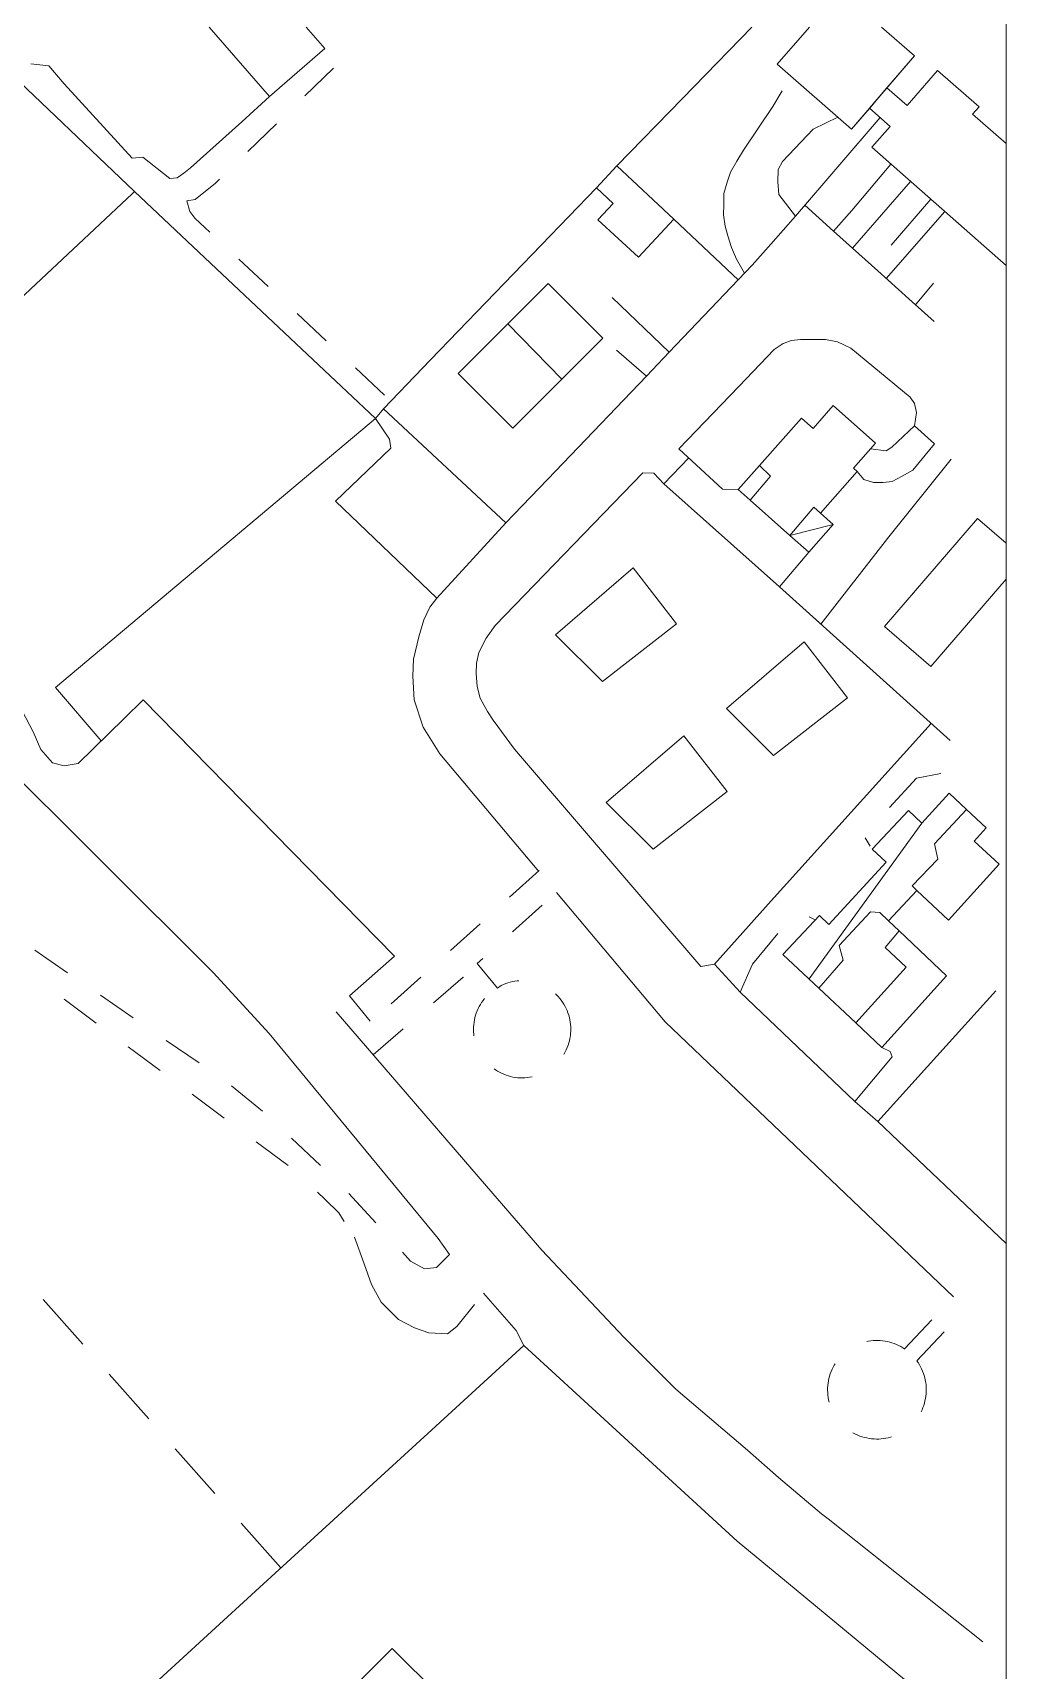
# Model space of a CAD drawing. Header units: millimetres. Extents: x 366 to 1555, y 702 to 1543.
# Drawn here: x 1222.7 to 1344.8, y 1056.4 to 1261.9 of the extents above; entities that cross this region are included whole.
import ezdxf

# ---------------------------------------------------------------- set-up
doc = ezdxf.new("R2010")
doc.units = ezdxf.units.MM
doc.layers.add('1_BASE', color=7, linetype='Continuous', lineweight=0)
doc.layers.add('1_CARTIGLIO', color=7, linetype='Continuous', lineweight=9)

msp = doc.modelspace()

# ---------------------------------------------------------------- linework, layer by layer
at = {"layer": '1_BASE'}
for p, q in [((1235.42439, 1242.01022), (1214.01839, 1262.40822)), ((1312.89448, 1262.63522), (1304.17439, 1253.67422)), ((1222.43239, 1258.03022), (1224.66639, 1257.77222)), ((1256.81439, 1254.00222), (1260.39339, 1257.49422)), ((1226.61139, 1255.53022), (1235.14339, 1246.19422)), ((1248.89339, 1250.76022), (1252.38539, 1253.90122)), ((1316.69739, 1254.63122, 232.0278), (1315.54139, 1252.68622, 232.0278)), ((1304.17439, 1253.67422), (1295.95539, 1245.22922)), ((1315.54139, 1252.68622, 231.4717), (1311.83839, 1247.17022, 231.4717)), ((1242.45539, 1244.96322), (1248.89339, 1250.76022)), ((1249.65039, 1247.01822), (1253.23639, 1250.51022)), ((1316.73639, 1245.75622, 232.2576), (1320.58039, 1249.80722, 232.2576)), ((1318.36139, 1238.88122), (1328.98639, 1251.26822)), ((1320.58039, 1249.80722, 232.2322), (1323.66639, 1251.31922, 232.2322)), ((1235.14339, 1246.19422), (1236.48639, 1246.31922)), ((1236.48639, 1246.31922), (1239.86139, 1243.63122)), ((1310.21339, 1244.44022), (1311.02539, 1245.80322)), ((1311.02539, 1245.80322), (1311.83839, 1247.17022)), ((1316.19739, 1244.76422, 232.0208), (1316.73639, 1245.75622, 232.0208)), ((1239.86139, 1243.63122), (1240.79939, 1243.69422)), ((1240.79939, 1243.69422), (1241.62739, 1244.29922)), ((1241.62739, 1244.29922), (1242.45539, 1244.96322)), ((1309.80739, 1243.15122), (1310.21339, 1244.44022)), ((1316.16639, 1243.20522, 231.9057), (1316.19739, 1244.76422, 231.9057)), ((1330.35339, 1245.42022, 231.2958), (1325.43239, 1239.62722, 231.2958)), ((1213.25239, 1221.17022), (1235.11139, 1241.71722)), ((1235.11139, 1241.71722), (1235.42439, 1242.01022)), ((1244.97839, 1233.01022), (1235.42439, 1242.01022)), ((1243.02539, 1241.00622), (1245.58039, 1243.04522)), ((1245.58039, 1243.04522), (1246.07239, 1243.52622)), ((1293.39339, 1242.44022), (1272.56439, 1220.85022)), ((1309.36139, 1240.33822), (1309.39339, 1241.74422)), ((1309.39339, 1241.74422), (1309.80739, 1243.15122)), ((1316.16639, 1243.20522), (1316.29139, 1241.63922)), ((1316.29139, 1241.63922), (1318.36139, 1238.88122)), ((1325.53339, 1234.87722), (1332.80739, 1243.27222)), ((1242.00239, 1240.81922), (1243.02539, 1241.00622)), ((1242.00239, 1240.81922), (1242.35339, 1239.47522)), ((1309.35339, 1239.06522), (1309.36139, 1240.33822)), ((1319.54939, 1240.26822), (1323.14339, 1237.03322)), ((1325.43239, 1239.62722), (1323.14339, 1237.03322)), ((1330.36939, 1235.26422, 232.2604), (1335.36939, 1241.02222, 232.2604)), ((1242.35339, 1239.47522), (1242.98639, 1238.64722)), ((1242.98639, 1238.64722), (1244.86939, 1236.89722)), ((1311.21339, 1230.86222), (1303.08839, 1238.51422)), ((1309.54939, 1237.65822), (1309.35339, 1239.06522)), ((1309.86139, 1236.41622), (1309.54939, 1237.65822)), ((1315.27539, 1235.40122), (1318.36139, 1238.88122)), ((1329.72839, 1231.09622), (1337.12739, 1239.47122)), ((1310.33839, 1234.97522), (1309.86139, 1236.41622)), ((1248.52539, 1233.48722), (1252.18239, 1230.07622)), ((1310.97839, 1233.51022), (1310.33839, 1234.97522)), ((1311.95704, 1231.75549), (1310.97839, 1233.51022)), ((1265.67439, 1213.51022), (1244.97839, 1233.01022)), ((1302.52539, 1221.83822), (1312.91639, 1232.76422)), ((1328.68239, 1232.04522), (1332.58839, 1228.52222)), ((1333.40839, 1227.78722), (1335.67439, 1230.49022)), ((1295.35339, 1228.68622), (1302.52539, 1221.83822)), ((1332.58839, 1228.52222), (1333.40839, 1227.78722)), ((1255.83839, 1226.66622), (1259.49439, 1223.26022)), ((1317.87739, 1223.28022), (1316.83039, 1222.93222)), ((1319.00239, 1223.40522), (1317.87739, 1223.28022)), ((1320.65839, 1223.43622), (1319.00239, 1223.40522)), ((1322.12739, 1223.40122), (1320.65839, 1223.43622)), ((1323.62739, 1223.11222), (1322.12739, 1223.40122)), ((1325.32239, 1222.33822), (1323.62739, 1223.11222)), ((1299.68239, 1218.81122), (1295.90839, 1222.09222)), ((1315.71339, 1222.16622), (1311.25239, 1217.52222)), ((1316.83039, 1222.93222), (1315.71339, 1222.16622)), ((1332.74439, 1216.16622), (1325.32239, 1222.33822)), ((1263.15039, 1219.85022), (1266.81439, 1216.44022)), ((1272.56439, 1220.85022), (1266.65839, 1214.72522)), ((1288.24439, 1206.88922), (1299.68239, 1218.81122)), ((1311.25239, 1217.52222), (1303.74439, 1209.70522)), ((1333.32239, 1215.36522), (1332.74439, 1216.16622)), ((1333.54139, 1214.24822), (1333.32239, 1215.36522)), ((1266.65839, 1214.72522), (1265.67439, 1213.51022)), ((1266.65839, 1214.72522), (1282.01839, 1200.39722)), ((1333.31439, 1212.58822), (1333.54139, 1214.24822)), ((1333.31439, 1212.58822, 231.6411), (1330.46339, 1209.90822, 231.6411)), ((1309.22839, 1204.61922, 231.3177), (1303.74439, 1209.70522, 231.3177)), ((1329.72839, 1209.43622, 231.6186), (1327.78339, 1209.69422, 231.6186)), ((1330.46339, 1209.90822, 231.6378), (1329.72839, 1209.43622, 231.6378)), ((1333.08039, 1207.03322, 230.6453), (1335.79939, 1210.31522, 230.6453)), ((1282.01839, 1200.39722), (1288.24439, 1206.88922)), ((1300.61139, 1206.64722), (1301.85339, 1205.30722)), ((1326.11939, 1206.83822, 231.6086), (1326.94739, 1205.83422, 231.6086)), ((1329.93239, 1198.45522), (1337.91639, 1208.37722)), ((1331.76839, 1206.27222, 231.0631), (1333.08039, 1207.03322, 231.0631)), ((1301.85339, 1205.30722, 231.6165), (1316.35339, 1192.35022, 231.6165)), ((1311.15039, 1204.58022, 231.9431), (1309.22839, 1204.61922, 231.9431)), ((1326.94739, 1205.83422, 231.5831), (1328.15839, 1205.47922, 231.5831)), ((1328.15839, 1205.47922, 231.5289), (1329.37739, 1205.47522, 231.5289)), ((1329.37739, 1205.47522, 231.3789), (1330.48639, 1205.60422, 231.3789)), ((1330.48639, 1205.60422, 231.2258), (1331.76839, 1206.27222, 231.2258)), ((1273.35339, 1190.93222), (1282.01839, 1200.39722)), ((1321.54939, 1187.68222), (1329.93239, 1198.45522)), ((1316.35339, 1192.35022, 231.6234), (1320.03339, 1196.72122, 231.6234)), ((1316.35339, 1192.35022), (1337.77539, 1173.08822)), ((1236.51839, 1178.19422, 231.362), (1234.11939, 1175.85022, 231.362)), ((1255.16639, 1159.15822, 231.4175), (1236.51839, 1178.19422, 231.4175)), ((1222.72839, 1174.16622, 231.2285), (1221.32239, 1176.78322, 231.2285)), ((1234.11939, 1175.85022, 231.2281), (1228.33839, 1170.19422, 231.2281)), ((1223.68239, 1171.95922, 231.2283), (1222.72839, 1174.16622, 231.2283)), ((1335.40039, 1175.22522), (1315.32239, 1152.93222)), ((1225.14339, 1170.26422, 231.2281), (1223.68239, 1171.95922, 231.2281)), ((1226.58039, 1169.91622, 231.228), (1225.14339, 1170.26422, 231.228)), ((1228.33839, 1170.19422, 231.228), (1226.58039, 1169.91622, 231.228)), ((1333.54939, 1168.34622), (1330.17439, 1164.66222)), ((1333.54939, 1168.34622, 230.4115), (1336.61139, 1168.94422, 230.4115)), ((1327.11139, 1160.84622), (1327.75239, 1159.83022)), ((1268.03339, 1146.02222, 230.6211), (1255.16639, 1159.15822, 230.6211)), ((1286.22139, 1156.74422), (1282.50239, 1153.40122)), ((1282.84639, 1149.06122), (1286.57239, 1152.40122)), ((1315.32239, 1152.93222), (1308.19739, 1145.02222)), ((1278.79139, 1150.05322), (1275.07239, 1146.70922)), ((1320.07239, 1150.94022), (1320.85339, 1150.55722)), ((1312.97839, 1145.01422), (1316.15839, 1148.87322)), ((1227.02539, 1143.91622), (1222.90039, 1146.74422)), ((1262.40839, 1141.02222, 230.0715), (1268.03339, 1146.02222, 230.0715)), ((1278.40839, 1145.07622), (1279.12739, 1145.72122)), ((1280.98639, 1141.97522), (1278.40839, 1145.07622)), ((1312.97839, 1145.01422), (1311.40839, 1141.47122)), ((1271.35339, 1143.36522), (1268.02539, 1140.36922)), ((1272.93239, 1140.16622), (1276.65039, 1143.38922)), ((1276.65039, 1143.38922), (1276.70539, 1143.33422)), ((1283.46339, 1142.90522), (1283.16639, 1142.86522)), ((1283.65839, 1142.91622), (1283.46339, 1142.90522)), ((1235.27539, 1138.26822), (1231.15039, 1141.09222)), ((1264.98639, 1137.85422, 230.339), (1262.40839, 1141.02222, 230.339)), ((1281.44739, 1142.33822), (1280.98639, 1141.97522)), ((1281.72139, 1142.46322), (1281.44739, 1142.33822)), ((1282.00239, 1142.57622), (1281.72139, 1142.46322)), ((1282.28339, 1142.66622), (1282.00239, 1142.57622)), ((1282.57239, 1142.74822), (1282.28339, 1142.66622)), ((1282.86939, 1142.81522), (1282.57239, 1142.74822)), ((1283.16639, 1142.86522), (1282.86939, 1142.81522)), ((1288.38539, 1141.15122), (1288.23639, 1141.29122)), ((1288.58839, 1140.93222), (1288.38539, 1141.15122)), ((1288.78339, 1140.70522), (1288.58839, 1140.93222)), ((1311.40839, 1141.47122), (1325.81439, 1127.78322)), ((1328.71339, 1125.25622, 230.2303), (1343.49439, 1141.63522, 230.2303)), ((1226.59639, 1140.59622), (1230.61139, 1137.61522)), ((1279.58039, 1117.15522, 227.1017), (1260.71339, 1139.01022, 227.1017)), ((1268.02539, 1140.36922), (1267.62739, 1140.03722)), ((1278.31439, 1138.86522), (1278.22839, 1138.58022)), ((1278.42439, 1139.14722), (1278.31439, 1138.86522)), ((1278.54939, 1139.42022), (1278.42439, 1139.14722)), ((1278.68239, 1139.69022), (1278.54939, 1139.42022)), ((1278.83039, 1139.94422), (1278.68239, 1139.69022)), ((1278.98639, 1140.20122), (1278.83039, 1139.94422)), ((1279.15839, 1140.44422), (1278.98639, 1140.20122)), ((1279.33839, 1140.68622), (1279.15839, 1140.44422)), ((1288.97139, 1140.47122), (1288.78339, 1140.70522)), ((1289.14339, 1140.22522), (1288.97139, 1140.47122)), ((1289.30739, 1139.97122), (1289.14339, 1140.22522)), ((1289.45539, 1139.70922), (1289.30739, 1139.97122)), ((1289.58839, 1139.44422), (1289.45539, 1139.70922)), ((1289.71339, 1139.17022), (1289.58839, 1139.44422)), ((1289.81439, 1138.88922), (1289.71339, 1139.17022)), ((1289.90839, 1138.60422), (1289.81439, 1138.88922)), ((1265.36939, 1133.61922), (1269.15039, 1136.89322)), ((1277.97839, 1137.10422), (1277.97139, 1136.80722)), ((1277.97139, 1136.80722), (1277.97839, 1136.50622)), ((1277.99439, 1137.40522), (1277.97839, 1137.10422)), ((1278.03339, 1137.70122), (1277.99439, 1137.40522)), ((1278.08039, 1137.99822), (1278.03339, 1137.70122)), ((1278.14339, 1138.29122), (1278.08039, 1137.99822)), ((1278.22839, 1138.58022), (1278.14339, 1138.29122)), ((1289.99439, 1138.31522), (1289.90839, 1138.60422)), ((1290.05739, 1138.02222), (1289.99439, 1138.31522)), ((1290.11139, 1137.72922), (1290.05739, 1138.02222)), ((1290.14339, 1137.43222), (1290.11139, 1137.72922)), ((1290.16639, 1137.13122), (1290.14339, 1137.43222)), ((1290.17439, 1136.83022), (1290.16639, 1137.13122)), ((1290.17439, 1136.58422), (1290.17439, 1136.83022)), ((1243.52539, 1132.61522), (1239.40039, 1135.44022)), ((1277.97839, 1136.50622), (1278.00239, 1136.20522)), ((1278.00239, 1136.20522), (1278.02539, 1136.00222)), ((1289.72839, 1134.54122), (1289.83839, 1134.82622)), ((1289.83839, 1134.82622), (1289.92439, 1135.11222)), ((1289.92439, 1135.11222), (1290.00239, 1135.39722)), ((1290.00239, 1135.39722), (1290.06439, 1135.69022)), ((1290.06439, 1135.69022), (1290.11939, 1135.98722)), ((1290.11939, 1135.98722), (1290.15039, 1136.28322)), ((1290.15039, 1136.28322), (1290.17439, 1136.58422)), ((1234.62739, 1134.63122), (1238.63539, 1131.65122)), ((1289.28339, 1133.65522), (1289.33039, 1133.73722)), ((1289.33039, 1133.73722), (1289.47839, 1133.99422)), ((1289.47839, 1133.99422), (1289.61139, 1134.26422)), ((1289.61139, 1134.26422), (1289.72839, 1134.54122)), ((1330.48639, 1133.36222, 230.3272), (1325.81439, 1127.78322, 230.3272)), ((1329.19739, 1134.55722, 230.66), (1330.26839, 1134.03022, 230.66)), ((1330.26839, 1134.03022, 230.66), (1330.48639, 1133.36222, 230.66)), ((1280.54939, 1131.85022), (1280.71339, 1131.73722)), ((1280.71339, 1131.73722), (1280.96339, 1131.57622)), ((1280.96339, 1131.57622), (1281.22839, 1131.43222)), ((1281.22839, 1131.43222), (1281.49439, 1131.29922)), ((1281.49439, 1131.29922), (1281.76839, 1131.18222)), ((1281.76839, 1131.18222), (1282.04939, 1131.07622)), ((1282.04939, 1131.07622), (1282.33839, 1130.97922)), ((1282.33839, 1130.97922), (1282.62739, 1130.90122)), ((1282.62739, 1130.90122), (1282.91639, 1130.83822)), ((1282.91639, 1130.83822), (1283.21339, 1130.78322)), ((1283.21339, 1130.78322), (1283.51039, 1130.74822)), ((1283.51039, 1130.74822), (1283.81439, 1130.73722)), ((1283.81439, 1130.73722), (1284.11139, 1130.72922)), ((1284.11139, 1130.72922), (1284.40839, 1130.73722)), ((1284.40839, 1130.73722), (1284.71339, 1130.76022)), ((1284.71339, 1130.76022), (1285.01039, 1130.79922)), ((1285.01039, 1130.79922), (1285.30739, 1130.85422)), ((1285.30739, 1130.85422), (1285.30739, 1130.85422)), ((1242.65039, 1128.66622), (1246.66639, 1125.68622)), ((1251.47139, 1126.55722), (1247.58839, 1129.71322)), ((1328.71339, 1125.25622), (1344.79901, 1109.95201)), ((1250.67439, 1122.70122), (1254.68939, 1119.72122)), ((1258.76039, 1119.71322), (1255.13539, 1123.15522)), ((1258.40839, 1116.38122), (1259.29939, 1115.49022)), ((1265.70539, 1112.53022), (1262.33839, 1116.22122)), ((1286.54939, 1109.08422, 228.2006), (1279.58039, 1117.15522, 228.2006)), ((1259.29939, 1115.49022), (1261.04939, 1113.79122)), ((1261.04939, 1113.79122), (1261.75239, 1112.69822)), ((1264.22839, 1107.40122, 225.7455), (1263.01839, 1110.72522, 225.7455)), ((1270.07239, 1107.74022), (1269.07239, 1108.83422)), ((1273.32239, 1106.90522), (1274.96339, 1108.56522)), ((1296.83839, 1098.18222, 228.6065), (1286.54939, 1109.08422, 228.6065)), ((1265.18239, 1104.78022, 225.7739), (1264.22839, 1107.40122, 225.7739)), ((1271.82239, 1106.74822), (1270.07239, 1107.74022)), ((1273.32239, 1106.90522), (1271.82239, 1106.74822)), ((1266.39339, 1102.57622, 225.7737), (1265.18239, 1104.78022, 225.7737)), ((1228.93239, 1097.28722), (1223.96339, 1102.90122)), ((1268.55739, 1100.40522, 225.7736), (1266.39339, 1102.57622, 225.7736)), ((1275.86139, 1099.52622), (1278.07239, 1102.27222)), ((1270.56439, 1099.34622, 225.7734), (1268.55739, 1100.40522, 225.7734)), ((1332.04939, 1096.70922), (1335.46339, 1100.36222)), ((1272.35339, 1098.73722, 225.7734), (1270.56439, 1099.34622, 225.7734)), ((1274.71339, 1098.60422, 225.7734), (1272.35339, 1098.73722, 225.7734)), ((1274.71339, 1098.60422), (1275.86139, 1099.52622)), ((1303.33839, 1091.65522, 228.4493), (1296.83839, 1098.18222, 228.6065)), ((1327.81439, 1097.71322), (1327.51839, 1097.67422)), ((1328.11139, 1097.74822), (1327.81439, 1097.71322)), ((1328.40839, 1097.76422), (1328.11139, 1097.74822)), ((1328.71339, 1097.76422), (1328.40839, 1097.76422)), ((1329.01039, 1097.74822), (1328.71339, 1097.76422)), ((1329.30739, 1097.72522), (1329.01039, 1097.74822)), ((1329.60339, 1097.68222), (1329.30739, 1097.72522)), ((1329.90039, 1097.62322), (1329.60339, 1097.68222)), ((1333.58839, 1095.22522), (1337.01839, 1098.86522)), ((1284.26039, 1097.11522), (1272.72839, 1086.55722)), ((1294.85339, 1087.40822), (1284.26039, 1097.11522)), ((1327.51839, 1097.67422), (1327.31439, 1097.63522)), ((1330.18939, 1097.55722), (1329.90039, 1097.62322)), ((1330.47839, 1097.47122), (1330.18939, 1097.55722)), ((1330.76039, 1097.37322), (1330.47839, 1097.47122)), ((1331.04139, 1097.26022), (1330.76039, 1097.37322)), ((1331.31439, 1097.13522), (1331.04139, 1097.26022)), ((1331.58039, 1096.99422), (1331.31439, 1097.13522)), ((1331.83839, 1096.83822), (1331.58039, 1096.99422)), ((1332.08839, 1096.68222), (1331.83839, 1096.83822)), ((1322.73639, 1093.58422), (1322.64339, 1093.29922)), ((1322.83839, 1093.86522), (1322.73639, 1093.58422)), ((1322.95539, 1094.14722), (1322.83839, 1093.86522)), ((1323.08839, 1094.40822), (1322.95539, 1094.14722)), ((1323.22839, 1094.68222), (1323.08839, 1094.40822)), ((1323.33039, 1094.84622), (1323.22839, 1094.68222)), ((1333.76039, 1094.97922), (1333.58839, 1095.22522)), ((1333.91639, 1094.72122), (1333.76039, 1094.97922)), ((1334.06439, 1094.45922), (1333.91639, 1094.72122)), ((1334.19739, 1094.19022), (1334.06439, 1094.45922)), ((1334.32239, 1093.91622), (1334.19739, 1094.19022)), ((1334.42439, 1093.63522), (1334.32239, 1093.91622)), ((1334.51839, 1093.35022), (1334.42439, 1093.63522)), ((1237.22139, 1087.92822), (1232.24439, 1093.54122)), ((1312.36139, 1084.01022, 228.3883), (1303.33839, 1091.65522, 228.3883)), ((1322.42439, 1092.12322), (1322.40039, 1091.82622)), ((1322.40039, 1091.82622), (1322.40039, 1091.52222)), ((1322.40039, 1091.52222), (1322.40839, 1091.22522)), ((1322.45539, 1092.42022), (1322.42439, 1092.12322)), ((1322.50239, 1092.71322), (1322.45539, 1092.42022)), ((1322.56439, 1093.01022), (1322.50239, 1092.71322)), ((1322.64339, 1093.29922), (1322.56439, 1093.01022)), ((1334.59639, 1093.06122), (1334.51839, 1093.35022)), ((1334.65839, 1092.77222), (1334.59639, 1093.06122)), ((1334.71339, 1092.47522), (1334.65839, 1092.77222)), ((1334.75239, 1092.17422), (1334.71339, 1092.47522)), ((1334.76839, 1091.87322), (1334.75239, 1092.17422)), ((1334.77539, 1091.38522), (1334.76839, 1091.87322)), ((1322.40839, 1091.22522), (1322.43239, 1090.92422)), ((1322.43239, 1090.92422), (1322.47139, 1090.62322)), ((1322.47139, 1090.62322), (1322.52539, 1090.33022)), ((1322.52539, 1090.33022), (1322.59639, 1090.03322)), ((1334.36139, 1089.33422), (1334.46339, 1089.61922)), ((1334.46339, 1089.61922), (1334.54939, 1089.90522)), ((1334.54939, 1089.90522), (1334.61939, 1090.19422)), ((1334.61939, 1090.19422), (1334.68239, 1090.49022)), ((1334.68239, 1090.49022), (1334.72839, 1090.78322)), ((1334.72839, 1090.78322), (1334.76039, 1091.08422)), ((1334.76039, 1091.08422), (1334.77539, 1091.38522)), ((1311.03339, 1072.58422), (1294.85339, 1087.40822)), ((1334.11939, 1088.79122), (1334.24439, 1089.05722)), ((1334.24439, 1089.05722), (1334.36139, 1089.33422)), ((1272.72839, 1086.55722), (1250.61139, 1066.29522)), ((1325.55739, 1086.17822), (1325.64339, 1086.13122)), ((1325.64339, 1086.13122), (1325.90839, 1085.99422)), ((1325.90839, 1085.99422), (1326.18239, 1085.87322)), ((1326.18239, 1085.87322), (1326.46339, 1085.76422)), ((1326.46339, 1085.76422), (1326.74439, 1085.66622)), ((1326.74439, 1085.66622), (1327.03339, 1085.58422)), ((1327.03339, 1085.58422), (1327.33039, 1085.52222)), ((1327.33039, 1085.52222), (1327.61939, 1085.46322)), ((1327.61939, 1085.46322), (1327.91639, 1085.42422)), ((1327.91639, 1085.42422), (1328.22139, 1085.39722)), ((1328.22139, 1085.39722), (1328.51839, 1085.38522)), ((1328.51839, 1085.38522), (1328.81439, 1085.38922)), ((1328.81439, 1085.38922), (1329.11939, 1085.40822)), ((1329.11939, 1085.40822), (1329.41639, 1085.44422)), ((1329.41639, 1085.44422), (1329.71339, 1085.49022)), ((1329.71339, 1085.49022), (1330.00239, 1085.54922)), ((1330.00239, 1085.54922), (1330.29939, 1085.62322)), ((1330.29939, 1085.62322), (1330.40039, 1085.65522)), ((1245.50239, 1078.56922), (1240.53339, 1084.18222)), ((1316.24439, 1080.58422, 228.3943), (1312.36139, 1084.01022, 228.3943)), ((1321.63539, 1076.01022, 228.3909), (1316.24439, 1080.58422, 228.3909)), ((1322.46339, 1075.35422, 228.4003), (1321.63539, 1076.01022, 228.4003)), ((1341.87739, 1059.95122, 228.386), (1322.46339, 1075.35422, 228.386)), ((1253.79139, 1069.20922), (1248.82239, 1074.82622)), ((1317.24439, 1067.45122), (1311.03339, 1072.58422)), ((1340.36939, 1048.34222), (1317.24439, 1067.45122)), ((1250.61139, 1066.29522), (1228.48639, 1046.03322))]:
    msp.add_line(p, q, dxfattribs=at)
for points in [[(1259.30739, 1259.94422), (1252.38539, 1253.90522), (1244.78285, 1262.63522)], [(1256.96127, 1262.63522), (1259.30739, 1259.94422)], [(1320.13906, 1262.63522), (1316.06439, 1257.99422), (1325.39339, 1249.80722), (1327.64339, 1252.43622), (1329.83839, 1255.01422), (1333.28339, 1259.03322), (1329.17821, 1262.63522)], [(1329.17821, 1262.63522), (1333.28339, 1259.03322), (1325.38293, 1249.8164), (1316.06439, 1257.99422), (1320.13906, 1262.63522)], [(1226.61139, 1255.53022), (1224.66639, 1257.77222)], [(1344.81439, 1248.03322), (1340.59639, 1251.70522), (1341.40839, 1252.63522), (1336.18239, 1257.20522), (1332.37739, 1252.77622), (1329.83839, 1255.01422), (1327.64339, 1252.44422), (1330.23639, 1250.17422), (1327.93239, 1247.54522), (1344.79901, 1232.72504)], [(1295.95539, 1245.22922), (1293.39339, 1242.44022), (1295.49439, 1240.51022), (1293.58039, 1238.43622), (1298.68939, 1233.73322), (1303.08839, 1238.51422), (1295.95539, 1245.22922)], [(1315.27539, 1235.40122), (1312.91639, 1232.76022)], [(1325.53339, 1234.87722), (1323.14339, 1237.03322)], [(1328.68239, 1232.04522), (1325.53339, 1234.87722)], [(1289.03339, 1218.43622), (1294.18239, 1223.59622), (1287.31439, 1230.44422), (1282.28339, 1225.40522), (1289.03339, 1218.43622)], [(1335.78339, 1225.67422), (1333.40039, 1227.79122)], [(1289.03339, 1218.43622), (1282.91639, 1212.30722), (1276.05739, 1219.15522), (1282.28339, 1225.40522), (1289.03339, 1218.43622)], [(1302.52539, 1221.83822), (1299.68239, 1218.81122)], [(1321.49439, 1201.61522), (1320.68239, 1202.36522), (1317.65839, 1198.82622), (1312.66639, 1203.23722), (1315.25239, 1206.25622), (1313.85339, 1207.60422), (1319.13539, 1213.53322), (1320.57239, 1212.24422), (1323.11139, 1215.14722), (1328.41639, 1210.40522), (1325.62739, 1207.28322), (1326.11139, 1206.84622), (1321.49439, 1201.61522)], [(1225.51039, 1179.74022), (1265.67439, 1213.51022)], [(1333.31439, 1212.58822), (1335.79939, 1210.31522)], [(1304.98639, 1208.55722), (1301.85339, 1205.30722)], [(1313.85339, 1207.60422), (1315.25239, 1206.25622), (1312.66639, 1203.23722), (1311.15839, 1204.58422), (1313.85339, 1207.60422)], [(1320.03339, 1196.72522), (1317.65839, 1198.82622), (1320.68239, 1202.36522), (1321.49439, 1201.61522), (1323.09639, 1200.19422), (1320.03339, 1196.72522)], [(1335.36139, 1182.36522), (1329.52539, 1187.39322), (1341.22139, 1200.95122), (1344.79901, 1197.86599)], [(1323.09639, 1200.19422), (1317.65839, 1198.82622)], [(1288.26623, 1186.36265), (1298.01286, 1194.73852), (1303.45281, 1187.72089), (1294.15945, 1180.47694), (1288.26623, 1186.36265)], [(1344.79901, 1193.32757), (1335.36139, 1182.36522)], [(1309.721, 1177.08623), (1319.46763, 1185.46209), (1324.90758, 1178.44446), (1315.61423, 1171.20052), (1309.721, 1177.08623)], [(1225.51039, 1179.74022), (1231.22803, 1173.02139)], [(1294.61292, 1165.30985), (1304.35955, 1173.68572), (1309.7995, 1166.66809), (1300.50615, 1159.42415), (1294.61292, 1165.30985)], [(1321.36139, 1151.09622), (1322.53339, 1149.99022), (1329.72839, 1157.81922), (1327.99439, 1159.43622), (1332.53339, 1164.30722), (1334.23639, 1162.71722), (1337.66639, 1166.45522), (1339.83839, 1164.42422), (1335.80739, 1160.11222), (1336.22139, 1158.19822), (1333.00239, 1154.82622), (1333.58839, 1154.24422), (1330.03339, 1150.45122), (1328.93939, 1151.48722), (1327.79939, 1151.56122), (1323.86139, 1147.35422), (1324.34639, 1145.49422), (1321.29139, 1141.99422), (1316.78339, 1146.22522), (1321.36139, 1151.09622)], [(1335.80739, 1160.11222), (1339.83839, 1164.42422), (1342.31439, 1162.11522), (1340.77539, 1160.43622), (1343.90839, 1157.56522), (1337.56439, 1150.53322), (1333.58839, 1154.24422), (1333.00239, 1154.82622), (1336.22139, 1158.19822), (1335.80739, 1160.11222)], [(1320.07239, 1143.14322), (1334.23639, 1162.71722)], [(1325.93239, 1137.63122), (1321.29139, 1141.99422), (1324.34639, 1145.49422), (1323.86139, 1147.35422), (1327.79939, 1151.56122), (1328.93939, 1151.48722), (1330.03339, 1150.45122), (1331.36939, 1149.18622), (1329.63539, 1147.10022), (1332.23639, 1144.61922), (1325.93239, 1137.63122)], [(1325.93239, 1137.63122), (1329.19739, 1134.55722), (1337.31439, 1143.54122), (1331.36939, 1149.18622), (1329.63539, 1147.10022), (1332.23639, 1144.61922), (1325.93239, 1137.63122)], [(1311.40839, 1141.47122), (1308.19739, 1145.02222)], [(1328.71339, 1125.25622), (1325.81439, 1127.78322)], [(1256.43939, 1047.70522), (1262.28339, 1041.90122), (1273.59639, 1053.28322), (1267.74439, 1059.09222), (1256.43939, 1047.70522)]]:
    msp.add_lwpolyline(points, dxfattribs=at)
at = {"layer": '1_BASE', "color": 7}
for points in [[(1265.67439, 1213.51022), (1267.42439, 1210.88922), (1267.61139, 1209.77622), (1260.64339, 1203.11522), (1273.35339, 1190.93222), (1272.48639, 1189.81122), (1271.75239, 1188.21322), (1271.11139, 1186.08022), (1270.43239, 1183.30722), (1270.33839, 1181.16622), (1270.51839, 1178.19422), (1271.66639, 1174.74422), (1273.73639, 1171.42022), (1286.15039, 1156.65122)], [(1308.19739, 1145.02222), (1306.47139, 1144.70522), (1283.11939, 1171.97922), (1280.44739, 1175.62322), (1279.71339, 1176.74022), (1279.29939, 1177.47522), (1278.79139, 1178.40522), (1278.40839, 1179.87322), (1278.28339, 1181.49822), (1278.35339, 1182.78022), (1278.64339, 1184.11922), (1279.53339, 1185.90522), (1280.68939, 1187.49822), (1299.21339, 1206.68222), (1300.61139, 1206.64722)], [(1217.42439, 1171.71322), (1245.29939, 1143.95522), (1252.30739, 1136.28022), (1273.52539, 1110.57622), (1274.96339, 1108.56522)], [(1288.36939, 1154.01422), (1302.01839, 1137.78322), (1338.18239, 1103.26022)], [(1284.26039, 1097.11522), (1283.30739, 1099.00622), (1279.22839, 1103.70522)]]:
    msp.add_lwpolyline(points, dxfattribs=at)
at = {"layer": '1_CARTIGLIO'}
msp.add_line((1344.79901, 998.68381), (1344.79901, 1537.68381), dxfattribs=at)

doc.saveas('drawing.dxf')
